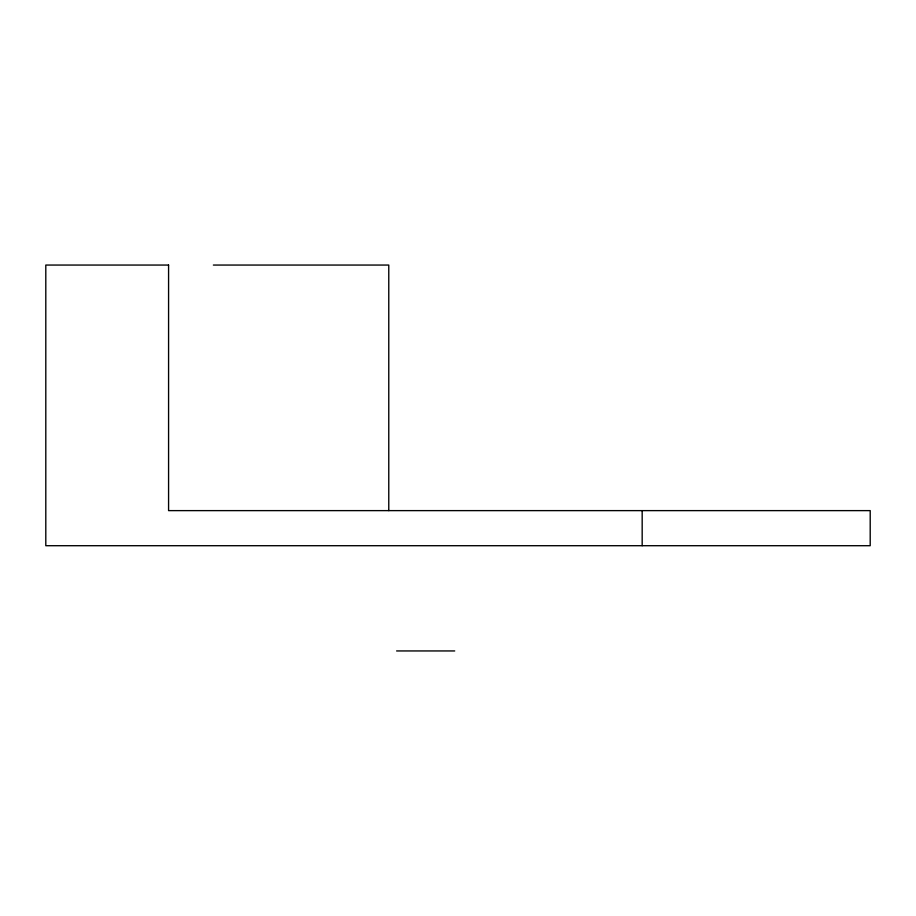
<?xml version="1.0" encoding="UTF-8"?>
<svg xmlns="http://www.w3.org/2000/svg" width="916" height="916" viewBox="0 0 916 916"><rect width="100%" height="100%" fill="white"/><g stroke="black" fill="none" stroke-linecap="round" stroke-linejoin="round"><path stroke-width="1.37" d="M213.371 265.056L388.773 265.056L388.773 510.624M396.605 650.944L454.714 650.944M642.173 510.624L642.173 545.707M168.578 265.056L45.8 265.056L45.8 545.707L870.2 545.707L870.2 510.624L168.578 510.624L168.578 265.056"/></g></svg>
